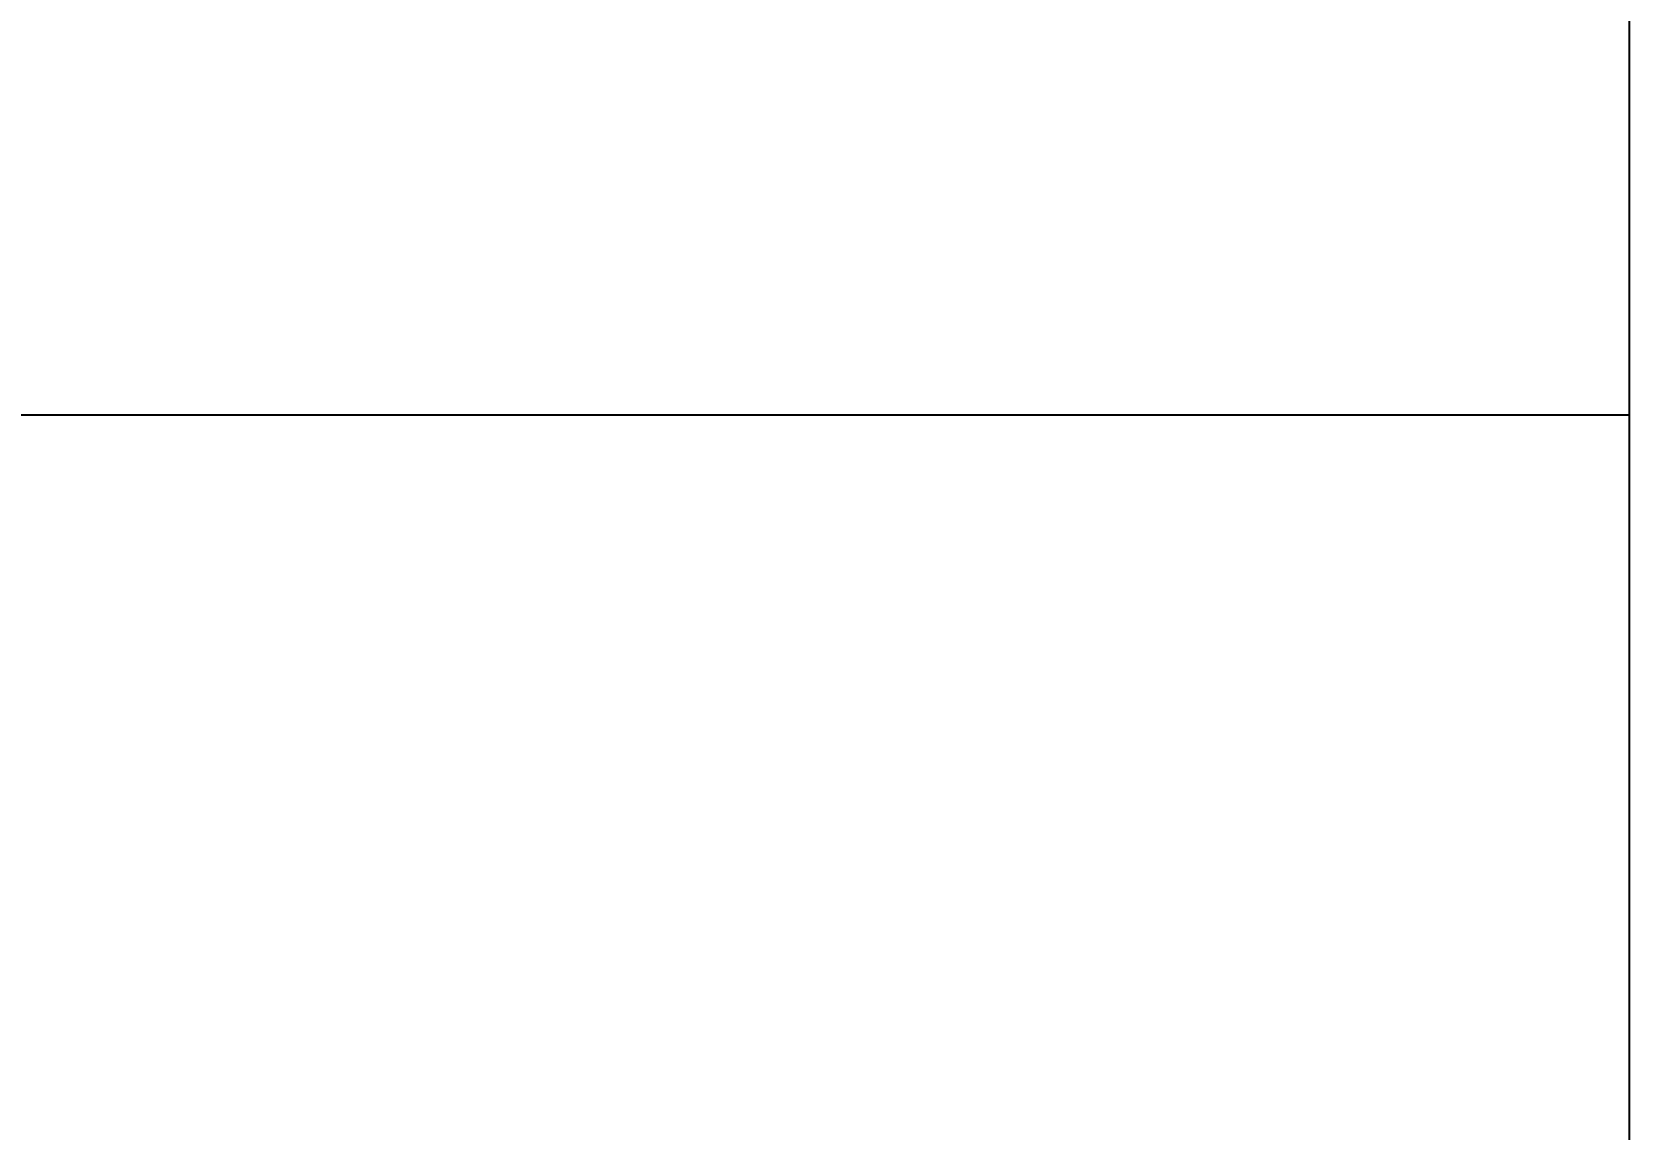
# Model space of a CAD drawing. Extents: x 0 to 420, y 0 to 297.
# Drawn here: x 130.67 to 143.03, y 141.67 to 150.16 of the extents above; entities that cross this region are included whole.
import ezdxf
from ezdxf.enums import TextEntityAlignment as Align

# ---------------------------------------------------------------- set-up
doc = ezdxf.new("R2010")
doc.units = 0
doc.header["$LTSCALE"] = 23.1
doc.layers.add('10000_FRONT', color=7, linetype='CONTINUOUS')
doc.layers.add('10100_DIM_FRONT', color=7, linetype='CONTINUOUS')
doc.dimstyles.get("Standard").update_dxf_attribs({"dimtxt": 2.5, "dimasz": 2.5, "dimexe": 1.25, "dimexo": 0.625, "dimtad": 1, "dimcen": 2.5, "dimazin": 3, "dimtfac": 1, "dimtmove": 0, "dimatfit": 3})

# ---------------------------------------------------------------- blocks, each defined once
blk = doc.blocks.new('*D0')
at = {"layer": '10100_DIM_FRONT', "linetype": 'CONTINUOUS'}
for p, q in [((107.530749, 192.195968), (107.530749, 134.211085)), ((143.030749, 192.195968), (143.030749, 134.211085)), ((107.530749, 136.211085), (125.280749, 136.211085)), ((143.030749, 136.211085), (125.280749, 136.211085))]:
    blk.add_line(p, q, dxfattribs=at)
for points in [[(111.030749, 136.711085), (107.530749, 136.211085), (111.030749, 135.711085)], [(139.530749, 135.711085), (143.030749, 136.211085), (139.530749, 136.711085)]]:
    blk.add_solid(points, dxfattribs=at)
blk.add_text('35,5', height=3.5, dxfattribs=at).set_placement((121.450091, 137.086085), (130.950091, 137.086085), align=Align.FIT)
blk = doc.blocks.new('*D1')
at = {"layer": '10100_DIM_FRONT', "linetype": 'CONTINUOUS'}
for p, q in [((143.030749, 192.195968), (143.030749, 124.458443)), ((99.530757, 151.746968), (99.530757, 124.458443)), ((99.530757, 126.458443), (121.280753, 126.458443)), ((143.030749, 126.458443), (121.280753, 126.458443))]:
    blk.add_line(p, q, dxfattribs=at)
for points in [[(103.030757, 126.958443), (99.530757, 126.458443), (103.030757, 125.958443)], [(139.530749, 125.958443), (143.030749, 126.458443), (139.530749, 126.958443)]]:
    blk.add_solid(points, dxfattribs=at)
blk.add_text('43,5', height=3.5, dxfattribs=at).set_placement((117.247464, 127.333443), (126.997464, 127.333443), align=Align.FIT)

msp = doc.modelspace()

# ---------------------------------------------------------------- linework, layer by layer
at = {"layer": '10000_FRONT', "color": 7, "linetype": 'CONTINUOUS'}
for p, q in [((143.031, 237.197), (143.031, 147.197)), ((143.031, 147.197), (107.531, 147.197))]:
    msp.add_line(p, q, dxfattribs=at)

# ---------------------------------------------------------------- dimensions: what is measured, and where the dimension line sits
at = {"layer": '10100_DIM_FRONT', "linetype": 'CONTINUOUS'}
for base, p1, picture, middle in [((143.031, 126.458), (99.531, 151.747), '*D1', (122.122, 129.083)), ((143.031, 136.211), (107.531, 192.196), '*D0', (126.2, 138.836))]:
    dim = msp.add_linear_dim(base=base, p1=p1, p2=(143.031, 192.196), dimstyle='Standard', dxfattribs=at)
    dim.commit()
    dim.dimension.update_dxf_attribs({"geometry": picture, "text_midpoint": middle, "dimtype": 128})

doc.saveas('drawing.dxf')
